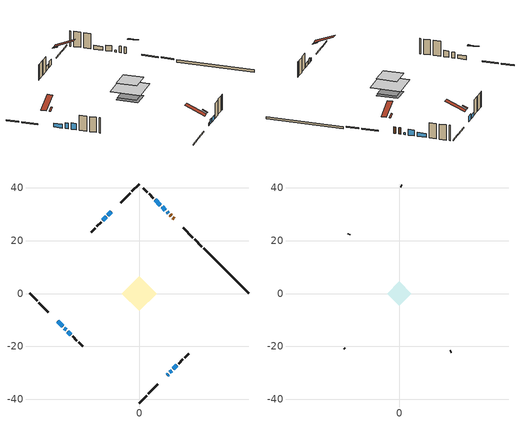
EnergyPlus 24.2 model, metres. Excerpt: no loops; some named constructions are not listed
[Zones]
conditioned space
 floor adiabatic (Floor2 construction): -4.23,0 0,4.23 4.23,0 0,-4.23 z0.32
 floor adiabatic (AdiabaticFloorConstruction): -6.6,0 0,6.6 6.6,0 0,-6.6 z2.76
 floor foundation (Slab1 construction): -4.26,0.48 -0.48,4.26 4.26,-0.48 0.48,-4.26 z-0.44
 wall outside (RimJoist1 construction): 0,-41.32 2.77,-38.56 / -41.32,0 -38.56,-2.77 / 0,41.32 -2.77,38.56 / 23.64,17.68 20.87,20.45 z0.32:0.62
 wall outside (RimJoist2 construction): 3.42,-37.9 7.04,-34.28 / -37.9,-3.42 -34.28,-7.04 / -3.42,37.9 -7.04,34.28 / 20.22,21.11 16.6,24.72 z0.32:0.62
 wall outside (AdiabaticWallConstruction 1): 13.14,28.18 12.68,28.64 / 12.03,29.3 11.65,29.68 z0.32:2.35
 wall outside (AdiabaticWallConstruction): -30.82,-10.5 -28.88,-12.44 / 12.89,-28.43 14.19,-27.14 / -12.45,28.87 -13.75,27.58 / 7.95,33.37 6.01,35.31 z0.32:1.54; 10.99,30.33 10.56,30.76 z0.32:0.88; 10.5,-30.82 10.93,-30.39 z0.32:1.24; 11.59,-29.73 12.24,-29.09 z0.32:1.85; 9.9,31.42 8.61,32.71 / -10.5,30.82 -11.8,29.53 / -28.22,-13.1 -27.58,-13.75 z0.32:2.15; -26.92,-14.4 -25.84,-15.48 z0.32:2.35
 wall outside (Wall1 construction): 14.84,-26.48 16.47,-24.86 / -25.19,-16.14 -23.56,-17.76 / -14.4,26.92 -16.03,25.3 / 5.36,35.97 3.73,37.59 z0.32:5.2
 wall outside (Wall2 construction): 17.12,-24.2 18.65,-22.68 / -22.91,-18.42 -21.38,-19.94 / -16.68,24.64 -18.2,23.12 / 3.08,38.25 1.55,39.77 z0.32:5.2
 wall foundation (FoundationWall1 construction): 41.32,0 24.3,17.03 z-0.44:0.32
 window (WindowConstruction): -30.82,-10.5 -28.88,-12.44 z0.32:1.54
 window (WindowConstruction 9): 10.99,30.33 10.56,30.76 z0.32:0.88
 window (WindowConstruction 10): 10.5,-30.82 10.93,-30.39 z0.32:1.23
 window (WindowConstruction 4): 11.59,-29.73 12.24,-29.09 z0.32:1.84
 window (WindowConstruction 5): 9.9,31.42 8.61,32.71 z0.32:2.15
 window (WindowConstruction 6): -10.5,30.82 -11.79,29.53 z0.32:2.15
 window (WindowConstruction 7): -28.22,-13.1 -27.58,-13.74 z0.32:2.15
 window (WindowConstruction 8): -26.92,-14.4 -25.84,-15.48 z0.32:2.35
 window (WindowConstruction 1): 12.89,-28.43 14.19,-27.14 z0.32:1.54
 window (WindowConstruction 2): -12.45,28.87 -13.74,27.58 z0.32:1.54
 window (WindowConstruction 3): 7.95,33.37 6.01,35.31 z0.32:1.54
 door (Door): 13.14,28.18 12.68,28.64 z0.32:2.35
 door (Door 1): 12.03,29.3 11.65,29.67 z0.32:2.35
 ceiling adiabatic (AdiabaticFloorConstruction): 0,-6.6 6.6,0 0,6.6 -6.6,0 z2.76
 roof outside (Roof2 construction): 9.84,-31.48,5.2 8.71,-30.34,5.87 8.4,-30.65,5.87 9.54,-31.79,5.2; -31.48,-9.84,5.2 -30.34,-8.71,5.87 -30.65,-8.4,5.87 -31.79,-9.54,5.2; -9.84,31.48,5.2 -8.71,30.34,5.87 -8.4,30.65,5.87 -9.54,31.79,5.2; 13.79,27.53,5.2 12.66,26.39,5.87 12.97,26.08,5.87 14.1,27.22,5.2
attic - vented
 floor to conditioned space (Floor1 construction Reversed): -4.54,0 0,4.54 4.54,0 0,-4.54 z5.2
 wall outside (Wall3 construction): 19.3,-22.02 19.54,-21.78 / -20.73,-20.6 -20.49,-20.84 / -18.86,22.46 -19.1,22.22 / 0.9,40.43 0.66,40.67 z0.32:5.2
 roof outside (Roof1 construction): 8.88,-32.44,5.2 4.52,-28.08,7.77 3.33,-29.26,7.77 7.7,-33.62,5.2; -32.44,-8.88,5.2 -28.08,-4.52,7.77 -29.26,-3.33,7.77 -33.62,-7.7,5.2; -8.88,32.44,5.2 -4.52,28.08,7.77 -3.33,29.26,7.77 -7.7,33.62,5.2; 14.76,26.56,5.2 10.4,22.2,7.77 11.58,21.02,7.77 15.94,25.38,5.2
[Material] Roughness=Rough; Thermal Absorptance=0.9
Name | Thickness {m} | Conductivity {W/m-K} | Density {kg/m3} | Specific Heat {J/kg-K} | Solar Absorptance | Visible Absorptance
ceiling loosefill ins | 0.0846667 | 0.0480833 | 16.02 | 1046.75 | 0.7 | 0.7
ceiling stud and cavity | 0.1397 | 0.0865182 | 65.682 | 1177.47 | 0.7 | 0.7
gypsum board | 0.0127 | 0.160291 | 801 | 837.4 | 0.6 | 0.6
[Construction]
Floor1 construction: ceiling loosefill ins, ceiling stud and cavity, gypsum board
[Schedule:Day:Interval]
interior lighting schedule day: No, 01:00, 0.108182, 04:00, 0.0901515, 05:00, 0.0991667, 06:00, 0.162273, 07:00, 0.270455, 08:00, 0.342576, 10:00, 0.369621, 11:00, 0.351591, 12:00, 0.333561, 13:00, 0.324545, 14:00, 0.31553, 15:00, 0.333561, 16:00, 0.369621, 17:00, 0.450758, 18:00, 0.585985, 19:00, 0.775303, 20:00, 0.955606, 21:00, 0.991667, 22:00, 0.712197, 23:00, 0.360606, 24:00, 0.162273
interior lighting schedule day 1: No, 01:00, 0.100909, 04:00, 0.0840909, 05:00, 0.0925, 06:00, 0.151364, 07:00, 0.252273, 08:00, 0.319545, 10:00, 0.344773, 11:00, 0.327955, 12:00, 0.311136, 13:00, 0.302727, 14:00, 0.294318, 15:00, 0.311136, 16:00, 0.344773, 17:00, 0.420455, 18:00, 0.546591, 19:00, 0.723182, 20:00, 0.891364, 21:00, 0.925, 22:00, 0.664318, 23:00, 0.336364, 24:00, 0.151364
interior lighting schedule day 2: No, 01:00, 0.0927273, 04:00, 0.0772727, 05:00, 0.085, 06:00, 0.139091, 07:00, 0.231818, 08:00, 0.293636, 10:00, 0.316818, 11:00, 0.301364, 12:00, 0.285909, 13:00, 0.278182, 14:00, 0.270455, 15:00, 0.285909, 16:00, 0.316818, 17:00, 0.386364, 18:00, 0.502273, 19:00, 0.664545, 20:00, 0.819091, 21:00, 0.85, 22:00, 0.610455, 23:00, 0.309091, 24:00, 0.139091
interior lighting schedule day 3: No, 01:00, 0.0845455, 04:00, 0.0704545, 05:00, 0.0775, 06:00, 0.126818, 07:00, 0.211364, 08:00, 0.267727, 10:00, 0.288864, 11:00, 0.274773, 12:00, 0.260682, 13:00, 0.253636, 14:00, 0.246591, 15:00, 0.260682, 16:00, 0.288864, 17:00, 0.352273, 18:00, 0.457955, 19:00, 0.605909, 20:00, 0.746818, 21:00, 0.775, 22:00, 0.556591, 23:00, 0.281818, 24:00, 0.126818
interior lighting schedule day 4: No, 01:00, 0.0763636, 04:00, 0.0636364, 05:00, 0.07, 06:00, 0.114545, 07:00, 0.190909, 08:00, 0.241818, 10:00, 0.260909, 11:00, 0.248182, 12:00, 0.235455, 13:00, 0.229091, 14:00, 0.222727, 15:00, 0.235455, 16:00, 0.260909, 17:00, 0.318182, 18:00, 0.413636, 19:00, 0.547273, 20:00, 0.674545, 21:00, 0.7, 22:00, 0.502727, 23:00, 0.254545, 24:00, 0.114545
interior lighting schedule day 5: No, 01:00, 0.0727273, 04:00, 0.0606061, 05:00, 0.0666667, 06:00, 0.109091, 07:00, 0.181818, 08:00, 0.230303, 10:00, 0.248485, 11:00, 0.236364, 12:00, 0.224242, 13:00, 0.218182, 14:00, 0.212121, 15:00, 0.224242, 16:00, 0.248485, 17:00, 0.30303, 18:00, 0.393939, 19:00, 0.521212, 20:00, 0.642424, 21:00, 0.666667, 22:00, 0.478788, 23:00, 0.242424, 24:00, 0.109091
interior lighting schedule day 6: No, 01:00, 0.0745455, 04:00, 0.0621212, 05:00, 0.0683333, 06:00, 0.111818, 07:00, 0.186364, 08:00, 0.236061, 10:00, 0.254697, 11:00, 0.242273, 12:00, 0.229848, 13:00, 0.223636, 14:00, 0.217424, 15:00, 0.229848, 16:00, 0.254697, 17:00, 0.310606, 18:00, 0.403788, 19:00, 0.534242, 20:00, 0.658485, 21:00, 0.683333, 22:00, 0.490758, 23:00, 0.248485, 24:00, 0.111818
interior lighting schedule day 7: No, 01:00, 0.08, 04:00, 0.0666667, 05:00, 0.0733333, 06:00, 0.12, 07:00, 0.2, 08:00, 0.253333, 10:00, 0.273333, 11:00, 0.26, 12:00, 0.246667, 13:00, 0.24, 14:00, 0.233333, 15:00, 0.246667, 16:00, 0.273333, 17:00, 0.333333, 18:00, 0.433333, 19:00, 0.573333, 20:00, 0.706667, 21:00, 0.733333, 22:00, 0.526667, 23:00, 0.266667, 24:00, 0.12
interior lighting schedule day 8: No, 01:00, 0.0890909, 04:00, 0.0742424, 05:00, 0.0816667, 06:00, 0.133636, 07:00, 0.222727, 08:00, 0.282121, 10:00, 0.304394, 11:00, 0.289545, 12:00, 0.274697, 13:00, 0.267273, 14:00, 0.259848, 15:00, 0.274697, 16:00, 0.304394, 17:00, 0.371212, 18:00, 0.482576, 19:00, 0.638485, 20:00, 0.78697, 21:00, 0.816667, 22:00, 0.586515, 23:00, 0.29697, 24:00, 0.133636
interior lighting schedule day 9: No, 01:00, 0.0972727, 04:00, 0.0810606, 05:00, 0.0891667, 06:00, 0.145909, 07:00, 0.243182, 08:00, 0.30803, 10:00, 0.332348, 11:00, 0.316136, 12:00, 0.299924, 13:00, 0.291818, 14:00, 0.283712, 15:00, 0.299924, 16:00, 0.332348, 17:00, 0.405303, 18:00, 0.526894, 19:00, 0.697121, 20:00, 0.859242, 21:00, 0.891667, 22:00, 0.640379, 23:00, 0.324242, 24:00, 0.145909
interior lighting schedule day 10: No, 01:00, 0.105455, 04:00, 0.0878788, 05:00, 0.0966667, 06:00, 0.158182, 07:00, 0.263636, 08:00, 0.333939, 10:00, 0.360303, 11:00, 0.342727, 12:00, 0.325152, 13:00, 0.316364, 14:00, 0.307576, 15:00, 0.325152, 16:00, 0.360303, 17:00, 0.439394, 18:00, 0.571212, 19:00, 0.755758, 20:00, 0.931515, 21:00, 0.966667, 22:00, 0.694242, 23:00, 0.351515, 24:00, 0.158182
interior lighting schedule day 11: No, 01:00, 0.109091, 04:00, 0.0909091, 05:00, 0.1, 06:00, 0.163636, 07:00, 0.272727, 08:00, 0.345455, 10:00, 0.372727, 11:00, 0.354545, 12:00, 0.336364, 13:00, 0.327273, 14:00, 0.318182, 15:00, 0.336364, 16:00, 0.372727, 17:00, 0.454545, 18:00, 0.590909, 19:00, 0.781818, 20:00, 0.963636, 21:00, 1, 22:00, 0.718182, 23:00, 0.363636, 24:00, 0.163636
interior lighting schedule default day; occupants schedule default day; clothes dryer schedule default day; cooking range schedule default day; misc plug loads schedule default day; general water use schedule default day; heating setpoint default day; cooling setpoint default day; clothes dryer exhaust 0 schedule default day; cooling season schedule day; cooling season schedule day 2; cooling season schedule default day; exterior lighting schedule default day; natural vent schedule default day: No, 24:00, 0
occupants schedule day: No, 05:00, 0.426829, 06:00, 0.719512, 07:00, 1, 08:00, 0.670732, 09:00, 0.329268, 14:00, 0.170732, 15:00, 0.231707, 16:00, 0.329268, 17:00, 0.5, 18:00, 0.670732, 19:00, 0.829268, 21:00, 1, 22:00, 0.853659, 23:00, 0.646341, 24:00, 0.426829
clothes dryer schedule day; clothes dryer exhaust 0 schedule day: No, 01:00, 0.123457, 02:00, 0.0740741, 03:00, 0.0493827, 04:00, 0.0246914, 05:00, 0.0493827, 06:00, 0.0740741, 07:00, 0.197531, 08:00, 0.395062, 09:00, 0.592593, 10:00, 0.839506, 11:00, 0.962963, 12:00, 1, 13:00, 0.91358, 14:00, 0.82716, 15:00, 0.716049, 16:00, 0.753086, 17:00, 0.679012, 18:00, 0.666667, 20:00, 0.62963, 21:00, 0.641975, 22:00, 0.666667, 23:00, 0.54321, 24:00, 0.296296
cooking range schedule day: No, 05:00, 0.0597015, 06:00, 0.11194, 07:00, 0.171642, 08:00, 0.291045, 11:00, 0.343284, 12:00, 0.402985, 13:00, 0.462687, 14:00, 0.343284, 15:00, 0.291045, 16:00, 0.402985, 17:00, 0.567164, 18:00, 1, 19:00, 0.850746, 20:00, 0.432836, 21:00, 0.291045, 22:00, 0.231343, 23:00, 0.171642, 24:00, 0.11194
misc plug loads schedule day: No, 06:00, 0.705882, 07:00, 0.745098, 08:00, 0.803922, 15:00, 0.823529, 16:00, 0.862745, 17:00, 0.921569, 18:00, 0.980392, 19:00, 1, 20:00, 0.980392, 21:00, 0.941176, 22:00, 0.862745, 23:00, 0.784314, 24:00, 0.72549
general water use schedule day: No, 01:00, 0.315068, 03:00, 0.287671, 04:00, 0.342466, 05:00, 0.369863, 06:00, 0.520548, 07:00, 0.60274, 08:00, 0.534247, 10:00, 0.506849, 11:00, 0.465753, 14:00, 0.479452, 15:00, 0.534247, 16:00, 0.589041, 17:00, 0.69863, 18:00, 0.876712, 19:00, 0.890411, 20:00, 0.986301, 21:00, 1, 22:00, 0.863014, 23:00, 0.616438, 24:00, 0.465753
heating setpoint day: No, 07:00, 18, 23:00, 21, 24:00, 18
cooling setpoint day: No, 24:00, 25
cooling season schedule day 1: No, 24:00, 1
exterior lighting schedule day: No, 01:00, 0.566667, 03:00, 0.524167, 05:00, 0.495833, 06:00, 0.5525, 07:00, 0.623333, 08:00, 0.580833, 09:00, 0.439167, 10:00, 0.354167, 12:00, 0.34, 13:00, 0.354167, 14:00, 0.396667, 15:00, 0.425, 16:00, 0.495833, 17:00, 0.623333, 18:00, 0.793333, 19:00, 0.906667, 20:00, 0.963333, 21:00, 0.991667, 22:00, 0.920833, 23:00, 0.793333, 24:00, 0.665833
exterior lighting schedule day 1: No, 01:00, 0.528571, 03:00, 0.488929, 05:00, 0.4625, 06:00, 0.515357, 07:00, 0.581429, 08:00, 0.541786, 09:00, 0.409643, 10:00, 0.330357, 12:00, 0.317143, 13:00, 0.330357, 14:00, 0.37, 15:00, 0.396429, 16:00, 0.4625, 17:00, 0.581429, 18:00, 0.74, 19:00, 0.845714, 20:00, 0.898571, 21:00, 0.925, 22:00, 0.858929, 23:00, 0.74, 24:00, 0.621071
exterior lighting schedule day 10: No, 01:00, 0.552381, 03:00, 0.510952, 05:00, 0.483333, 06:00, 0.538571, 07:00, 0.607619, 08:00, 0.56619, 09:00, 0.428095, 10:00, 0.345238, 12:00, 0.331429, 13:00, 0.345238, 14:00, 0.386667, 15:00, 0.414286, 16:00, 0.483333, 17:00, 0.607619, 18:00, 0.773333, 19:00, 0.88381, 20:00, 0.939048, 21:00, 0.966667, 22:00, 0.897619, 23:00, 0.773333, 24:00, 0.649048
exterior lighting schedule day 11: No, 01:00, 0.571429, 03:00, 0.528571, 05:00, 0.5, 06:00, 0.557143, 07:00, 0.628571, 08:00, 0.585714, 09:00, 0.442857, 10:00, 0.357143, 12:00, 0.342857, 13:00, 0.357143, 14:00, 0.4, 15:00, 0.428571, 16:00, 0.5, 17:00, 0.628571, 18:00, 0.8, 19:00, 0.914286, 20:00, 0.971429, 21:00, 1, 22:00, 0.928571, 23:00, 0.8, 24:00, 0.671429
exterior lighting schedule day 2: No, 01:00, 0.485714, 03:00, 0.449286, 05:00, 0.425, 06:00, 0.473571, 07:00, 0.534286, 08:00, 0.497857, 09:00, 0.376429, 10:00, 0.303571, 12:00, 0.291429, 13:00, 0.303571, 14:00, 0.34, 15:00, 0.364286, 16:00, 0.425, 17:00, 0.534286, 18:00, 0.68, 19:00, 0.777143, 20:00, 0.825714, 21:00, 0.85, 22:00, 0.789286, 23:00, 0.68, 24:00, 0.570714
exterior lighting schedule day 3: No, 01:00, 0.442857, 03:00, 0.409643, 05:00, 0.3875, 06:00, 0.431786, 07:00, 0.487143, 08:00, 0.453929, 09:00, 0.343214, 10:00, 0.276786, 12:00, 0.265714, 13:00, 0.276786, 14:00, 0.31, 15:00, 0.332143, 16:00, 0.3875, 17:00, 0.487143, 18:00, 0.62, 19:00, 0.708571, 20:00, 0.752857, 21:00, 0.775, 22:00, 0.719643, 23:00, 0.62, 24:00, 0.520357
exterior lighting schedule day 4: No, 01:00, 0.4, 03:00, 0.37, 05:00, 0.35, 06:00, 0.39, 07:00, 0.44, 08:00, 0.41, 09:00, 0.31, 10:00, 0.25, 12:00, 0.24, 13:00, 0.25, 14:00, 0.28, 15:00, 0.3, 16:00, 0.35, 17:00, 0.44, 18:00, 0.56, 19:00, 0.64, 20:00, 0.68, 21:00, 0.7, 22:00, 0.65, 23:00, 0.56, 24:00, 0.47
exterior lighting schedule day 5: No, 01:00, 0.380952, 03:00, 0.352381, 05:00, 0.333333, 06:00, 0.371429, 07:00, 0.419048, 08:00, 0.390476, 09:00, 0.295238, 10:00, 0.238095, 12:00, 0.228571, 13:00, 0.238095, 14:00, 0.266667, 15:00, 0.285714, 16:00, 0.333333, 17:00, 0.419048, 18:00, 0.533333, 19:00, 0.609524, 20:00, 0.647619, 21:00, 0.666667, 22:00, 0.619048, 23:00, 0.533333, 24:00, 0.447619
exterior lighting schedule day 6: No, 01:00, 0.390476, 03:00, 0.36119, 05:00, 0.341667, 06:00, 0.380714, 07:00, 0.429524, 08:00, 0.400238, 09:00, 0.302619, 10:00, 0.244048, 12:00, 0.234286, 13:00, 0.244048, 14:00, 0.273333, 15:00, 0.292857, 16:00, 0.341667, 17:00, 0.429524, 18:00, 0.546667, 19:00, 0.624762, 20:00, 0.66381, 21:00, 0.683333, 22:00, 0.634524, 23:00, 0.546667, 24:00, 0.45881
exterior lighting schedule day 7: No, 01:00, 0.419048, 03:00, 0.387619, 05:00, 0.366667, 06:00, 0.408571, 07:00, 0.460952, 08:00, 0.429524, 09:00, 0.324762, 10:00, 0.261905, 12:00, 0.251429, 13:00, 0.261905, 14:00, 0.293333, 15:00, 0.314286, 16:00, 0.366667, 17:00, 0.460952, 18:00, 0.586667, 19:00, 0.670476, 20:00, 0.712381, 21:00, 0.733333, 22:00, 0.680952, 23:00, 0.586667, 24:00, 0.492381
exterior lighting schedule day 8: No, 01:00, 0.466667, 03:00, 0.431667, 05:00, 0.408333, 06:00, 0.455, 07:00, 0.513333, 08:00, 0.478333, 09:00, 0.361667, 10:00, 0.291667, 12:00, 0.28, 13:00, 0.291667, 14:00, 0.326667, 15:00, 0.35, 16:00, 0.408333, 17:00, 0.513333, 18:00, 0.653333, 19:00, 0.746667, 20:00, 0.793333, 21:00, 0.816667, 22:00, 0.758333, 23:00, 0.653333, 24:00, 0.548333
exterior lighting schedule day 9: No, 01:00, 0.509524, 03:00, 0.47131, 05:00, 0.445833, 06:00, 0.496786, 07:00, 0.560476, 08:00, 0.522262, 09:00, 0.394881, 10:00, 0.318452, 12:00, 0.305714, 13:00, 0.318452, 14:00, 0.356667, 15:00, 0.382143, 16:00, 0.445833, 17:00, 0.560476, 18:00, 0.713333, 19:00, 0.815238, 20:00, 0.86619, 21:00, 0.891667, 22:00, 0.827976, 23:00, 0.713333, 24:00, 0.59869
[Schedule:Week:Daily]
heating setpoint Week Rule - Jan1-Dec31: heating setpoint day, heating setpoint day, heating setpoint day, heating setpoint day, heating setpoint day, heating setpoint day, heating setpoint day, heating setpoint default day, heating setpoint default day, heating setpoint default day, heating setpoint default day, heating setpoint default day
clothes dryer exhaust 0 schedule Week Rule - Jan1-Dec31: clothes dryer exhaust 0 schedule day, clothes dryer exhaust 0 schedule day, clothes dryer exhaust 0 schedule day, clothes dryer exhaust 0 schedule day, clothes dryer exhaust 0 schedule day, clothes dryer exhaust 0 schedule day, clothes dryer exhaust 0 schedule day, clothes dryer exhaust 0 schedule default day, clothes dryer exhaust 0 schedule default day, clothes dryer exhaust 0 schedule default day, clothes dryer exhaust 0 schedule default day, clothes dryer exhaust 0 schedule default day
cooling season schedule Week Rule - Jan1-May26: cooling season schedule day, cooling season schedule day, cooling season schedule day, cooling season schedule day, cooling season schedule day, cooling season schedule day, cooling season schedule day, cooling season schedule default day, cooling season schedule default day, cooling season schedule default day, cooling season schedule default day, cooling season schedule default day
cooling season schedule Week Rule - May27-Jun2: cooling season schedule day, cooling season schedule day, cooling season schedule day, cooling season schedule day, cooling season schedule day, cooling season schedule day 1, cooling season schedule day 1, cooling season schedule default day, cooling season schedule default day, cooling season schedule default day, cooling season schedule default day, cooling season schedule default day
cooling season schedule Week Rule - Jun3-Aug25: cooling season schedule day 1, cooling season schedule day 1, cooling season schedule day 1, cooling season schedule day 1, cooling season schedule day 1, cooling season schedule day 1, cooling season schedule day 1, cooling season schedule default day, cooling season schedule default day, cooling season schedule default day, cooling season schedule default day, cooling season schedule default day
cooling season schedule Week Rule - Aug26-Sep1: cooling season schedule day 1, cooling season schedule day 1, cooling season schedule day 1, cooling season schedule day 1, cooling season schedule day 1, cooling season schedule day 1, cooling season schedule day 2, cooling season schedule default day, cooling season schedule default day, cooling season schedule default day, cooling season schedule default day, cooling season schedule default day
cooling season schedule Week Rule - Sep2-Dec31: cooling season schedule day 2, cooling season schedule day 2, cooling season schedule day 2, cooling season schedule day 2, cooling season schedule day 2, cooling season schedule day 2, cooling season schedule day 2, cooling season schedule default day, cooling season schedule default day, cooling season schedule default day, cooling season schedule default day, cooling season schedule default day
exterior lighting schedule Week Rule - Nov4-Nov24: exterior lighting schedule day 10, exterior lighting schedule day 10, exterior lighting schedule day 10, exterior lighting schedule day 10, exterior lighting schedule day 10, exterior lighting schedule day 10, exterior lighting schedule day 10, exterior lighting schedule default day, exterior lighting schedule default day, exterior lighting schedule default day, exterior lighting schedule default day, exterior lighting schedule default day
exterior lighting schedule Week Rule - Nov25-Dec1: exterior lighting schedule day 10, exterior lighting schedule day 10, exterior lighting schedule day 10, exterior lighting schedule day 10, exterior lighting schedule day 10, exterior lighting schedule day 10, exterior lighting schedule day 11, exterior lighting schedule default day, exterior lighting schedule default day, exterior lighting schedule default day, exterior lighting schedule default day, exterior lighting schedule default day
exterior lighting schedule Week Rule - Dec2-Dec31: exterior lighting schedule day 11, exterior lighting schedule day 11, exterior lighting schedule day 11, exterior lighting schedule day 11, exterior lighting schedule day 11, exterior lighting schedule day 11, exterior lighting schedule day 11, exterior lighting schedule default day, exterior lighting schedule default day, exterior lighting schedule default day, exterior lighting schedule default day, exterior lighting schedule default day
natural vent schedule Week Rule - Jan1-Dec31: natural vent schedule default day, natural vent schedule default day, natural vent schedule default day, natural vent schedule default day, natural vent schedule default day, natural vent schedule default day, natural vent schedule default day, natural vent schedule default day, natural vent schedule default day, natural vent schedule default day, natural vent schedule default day, natural vent schedule default day
